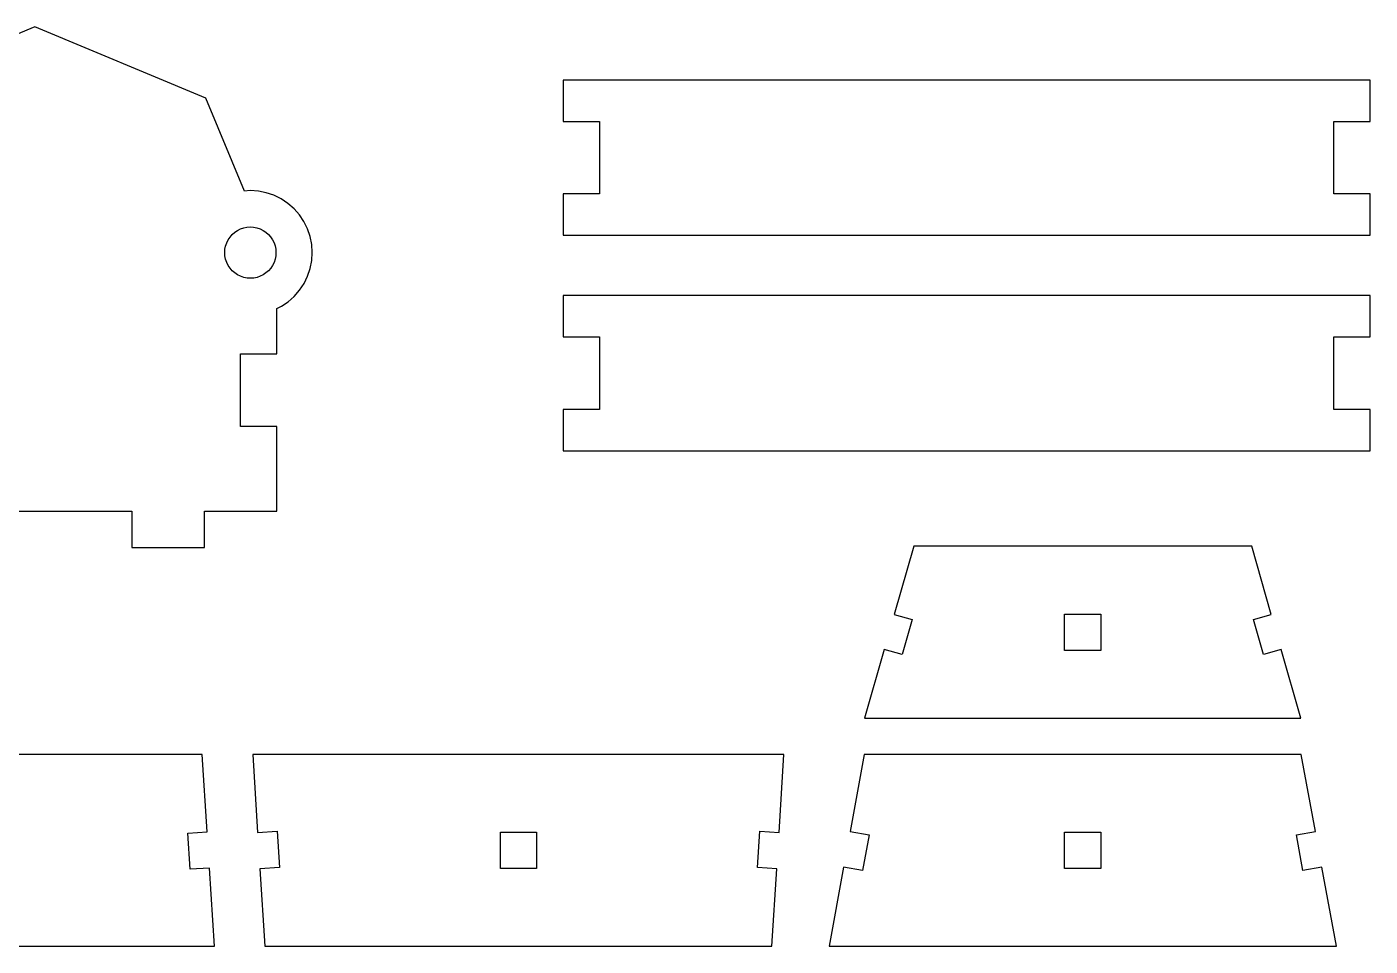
# Model space of a CAD drawing. Extents: x -216 to 216, y -215 to 215.
# Drawn here: x -8 to 103.2, y -215.4 to -139.3 of the extents above; entities that cross this region are included whole.
import ezdxf

# ---------------------------------------------------------------- set-up
doc = ezdxf.new("R2010")
doc.units = 0
doc.layers.add('LAYER_1', color=7, linetype='CONTINUOUS')

msp = doc.modelspace()

# ---------------------------------------------------------------- linework, layer by layer
at = {"layer": 'LAYER_1', "color": 5}
for points, knots in [([(12.6654, -166.3695), (12.6654, -166.3695), (9.6654, -166.3695), (9.6654, -166.3695), (9.6654, -166.3695), (9.6654, -166.3695), (9.6654, -172.3695), (9.6654, -172.3695), (9.6654, -172.3695), (9.6654, -172.3695), (12.6654, -172.3695), (12.6654, -172.3695), (12.6654, -172.3695), (12.6654, -172.3695), (12.6654, -179.3909), (12.6654, -179.3909), (12.6654, -179.3909), (12.6654, -179.3909), (6.6653, -179.3909), (6.6653, -179.3909), (6.6653, -179.3909), (6.6653, -179.3909), (6.6653, -182.3909), (6.6653, -182.3909), (6.6653, -182.3909), (6.6653, -182.3909), (0.6653, -182.3909), (0.6653, -182.3909), (0.6653, -182.3909), (0.6653, -182.3909), (0.6653, -179.3909), (0.6653, -179.3909), (0.6653, -179.3909), (0.6653, -179.3909), (-15.42, -179.3909), (-15.42, -179.3909), (-15.42, -179.3909), (-15.42, -179.3909), (-15.42, -182.3909), (-15.42, -182.3909), (-15.42, -182.3909), (-15.42, -182.3909), (-21.4197, -182.3909), (-21.4197, -182.3909), (-21.4197, -182.3909), (-21.4197, -182.3909), (-21.4197, -179.3909), (-21.4197, -179.3909), (-21.4197, -179.3909), (-21.4197, -179.3909), (-27.4197, -179.3909), (-27.4197, -179.3909), (-27.4197, -179.3909), (-27.4197, -179.3909), (-27.4197, -172.3695), (-27.4197, -172.3695), (-27.4197, -172.3695), (-27.4197, -172.3695), (-24.4197, -172.3695), (-24.4197, -172.3695), (-24.4197, -172.3695), (-24.4197, -172.3695), (-24.4197, -166.3695), (-24.4197, -166.3695), (-24.4197, -166.3695), (-24.4197, -166.3695), (-27.4197, -166.3695), (-27.4197, -166.3695), (-27.4197, -166.3695), (-27.4197, -166.3695), (-27.4197, -159.3481), (-27.4197, -159.3481), (-27.4197, -159.3481), (-27.4197, -159.3481), (-21.5301, -145.1954), (-21.5301, -145.1954), (-21.5301, -145.1954), (-21.5301, -145.1954), (-7.3773, -139.3058), (-7.3773, -139.3058), (-7.3773, -139.3058), (-7.3773, -139.3058), (6.7754, -145.1954), (6.7754, -145.1954), (6.7754, -145.1954), (6.7754, -145.1954), (9.9783, -152.8912), (9.9783, -152.8912), (9.9783, -152.8912), (9.9783, -152.8912), (10.4651, -152.8588), (10.4651, -152.8588), (10.4651, -152.8588), (10.4651, -152.8588), (11.1347, -152.9015), (11.1347, -152.9015), (11.1347, -152.9015), (11.1347, -152.9015), (11.7926, -153.0313), (11.7926, -153.0313), (11.7926, -153.0313), (11.7926, -153.0313), (12.4283, -153.2458), (12.4283, -153.2458), (12.4283, -153.2458), (12.4283, -153.2458), (13.0302, -153.5414), (13.0302, -153.5414), (13.0302, -153.5414), (13.0302, -153.5414), (13.5886, -153.9132), (13.5886, -153.9132), (13.5886, -153.9132), (13.5886, -153.9132), (14.0938, -154.3546), (14.0938, -154.3546), (14.0938, -154.3546), (14.0938, -154.3546), (14.5369, -154.858), (14.5369, -154.858), (14.5369, -154.858), (14.5369, -154.858), (14.9105, -155.4154), (14.9105, -155.4154), (14.9105, -155.4154), (14.9105, -155.4154), (15.2078, -156.0161), (15.2078, -156.0161), (15.2078, -156.0161), (15.2078, -156.0161), (15.4245, -156.6511), (15.4245, -156.6511), (15.4245, -156.6511), (15.4245, -156.6511), (15.5564, -157.3087), (15.5564, -157.3087), (15.5564, -157.3087), (15.5564, -157.3087), (15.6015, -157.9779), (15.6015, -157.9779), (15.6015, -157.9779), (15.6015, -157.9779), (15.5589, -158.6472), (15.5589, -158.6472), (15.5589, -158.6472), (15.5589, -158.6472), (15.429, -159.3054), (15.429, -159.3054), (15.429, -159.3054), (15.429, -159.3054), (15.2146, -159.9408), (15.2146, -159.9408), (15.2146, -159.9408), (15.2146, -159.9408), (14.9189, -160.543), (14.9189, -160.543), (14.9189, -160.543), (14.9189, -160.543), (14.5471, -161.1011), (14.5471, -161.1011), (14.5471, -161.1011), (14.5471, -161.1011), (14.1058, -161.6063), (14.1058, -161.6063), (14.1058, -161.6063), (14.1058, -161.6063), (13.602, -162.0494), (13.602, -162.0494), (13.602, -162.0494), (13.602, -162.0494), (13.045, -162.4229), (13.045, -162.4229), (13.045, -162.4229), (13.045, -162.4229), (12.6654, -162.611), (12.6654, -162.611), (12.6654, -162.611), (12.6654, -162.611), (12.6654, -166.3695), (12.6654, -166.3695)], [0, 0, 0, 0, 0.02173913, 0.02173913, 0.02173913, 0.02173913, 0.04347826, 0.04347826, 0.04347826, 0.04347826, 0.06521739, 0.06521739, 0.06521739, 0.06521739, 0.08695652, 0.08695652, 0.08695652, 0.08695652, 0.10869565, 0.10869565, 0.10869565, 0.10869565, 0.13043478, 0.13043478, 0.13043478, 0.13043478, 0.15217391, 0.15217391, 0.15217391, 0.15217391, 0.17391304, 0.17391304, 0.17391304, 0.17391304, 0.19565217, 0.19565217, 0.19565217, 0.19565217, 0.2173913, 0.2173913, 0.2173913, 0.2173913, 0.23913043, 0.23913043, 0.23913043, 0.23913043, 0.26086957, 0.26086957, 0.26086957, 0.26086957, 0.2826087, 0.2826087, 0.2826087, 0.2826087, 0.30434783, 0.30434783, 0.30434783, 0.30434783, 0.32608696, 0.32608696, 0.32608696, 0.32608696, 0.34782609, 0.34782609, 0.34782609, 0.34782609, 0.36956522, 0.36956522, 0.36956522, 0.36956522, 0.39130435, 0.39130435, 0.39130435, 0.39130435, 0.41304348, 0.41304348, 0.41304348, 0.41304348, 0.43478261, 0.43478261, 0.43478261, 0.43478261, 0.45652174, 0.45652174, 0.45652174, 0.45652174, 0.47826087, 0.47826087, 0.47826087, 0.47826087, 0.5, 0.5, 0.5, 0.5, 0.52173913, 0.52173913, 0.52173913, 0.52173913, 0.54347826, 0.54347826, 0.54347826, 0.54347826, 0.56521739, 0.56521739, 0.56521739, 0.56521739, 0.58695652, 0.58695652, 0.58695652, 0.58695652, 0.60869565, 0.60869565, 0.60869565, 0.60869565, 0.63043478, 0.63043478, 0.63043478, 0.63043478, 0.65217391, 0.65217391, 0.65217391, 0.65217391, 0.67391304, 0.67391304, 0.67391304, 0.67391304, 0.69565217, 0.69565217, 0.69565217, 0.69565217, 0.7173913, 0.7173913, 0.7173913, 0.7173913, 0.73913043, 0.73913043, 0.73913043, 0.73913043, 0.76086957, 0.76086957, 0.76086957, 0.76086957, 0.7826087, 0.7826087, 0.7826087, 0.7826087, 0.80434783, 0.80434783, 0.80434783, 0.80434783, 0.82608696, 0.82608696, 0.82608696, 0.82608696, 0.84782609, 0.84782609, 0.84782609, 0.84782609, 0.86956522, 0.86956522, 0.86956522, 0.86956522, 0.89130435, 0.89130435, 0.89130435, 0.89130435, 0.91304348, 0.91304348, 0.91304348, 0.91304348, 0.93478261, 0.93478261, 0.93478261, 0.93478261, 0.95652174, 0.95652174, 0.95652174, 0.95652174, 1, 1, 1, 1]), ([(103.1843, -143.7046), (103.1843, -143.7046), (103.1843, -147.1265), (103.1843, -147.1265), (103.1843, -147.1265), (103.1843, -147.1265), (100.1843, -147.1265), (100.1843, -147.1265), (100.1843, -147.1265), (100.1843, -147.1265), (100.1843, -153.1265), (100.1843, -153.1265), (100.1843, -153.1265), (100.1843, -153.1265), (103.1843, -153.1265), (103.1843, -153.1265), (103.1843, -153.1265), (103.1843, -153.1265), (103.1843, -156.5488), (103.1843, -156.5488), (103.1843, -156.5488), (103.1843, -156.5488), (36.3735, -156.5488), (36.3735, -156.5488), (36.3735, -156.5488), (36.3735, -156.5488), (36.3735, -153.1265), (36.3735, -153.1265), (36.3735, -153.1265), (36.3735, -153.1265), (39.3735, -153.1265), (39.3735, -153.1265), (39.3735, -153.1265), (39.3735, -153.1265), (39.3735, -147.1265), (39.3735, -147.1265), (39.3735, -147.1265), (39.3735, -147.1265), (36.3735, -147.1265), (36.3735, -147.1265), (36.3735, -147.1265), (36.3735, -147.1265), (36.3735, -143.7046), (36.3735, -143.7046), (36.3735, -143.7046), (36.3735, -143.7046), (103.1843, -143.7046), (103.1843, -143.7046)], [0, 0, 0, 0, 0.07692308, 0.07692308, 0.07692308, 0.07692308, 0.15384615, 0.15384615, 0.15384615, 0.15384615, 0.23076923, 0.23076923, 0.23076923, 0.23076923, 0.30769231, 0.30769231, 0.30769231, 0.30769231, 0.38461538, 0.38461538, 0.38461538, 0.38461538, 0.46153846, 0.46153846, 0.46153846, 0.46153846, 0.53846154, 0.53846154, 0.53846154, 0.53846154, 0.61538462, 0.61538462, 0.61538462, 0.61538462, 0.69230769, 0.69230769, 0.69230769, 0.69230769, 0.76923077, 0.76923077, 0.76923077, 0.76923077, 0.84615385, 0.84615385, 0.84615385, 0.84615385, 1, 1, 1, 1]), ([(10.1935, -155.8839), (10.1935, -155.8839), (9.9215, -155.9382), (9.9215, -155.9382), (9.9215, -155.9382), (9.9215, -155.9382), (9.6587, -156.0278), (9.6587, -156.0278), (9.6587, -156.0278), (9.6587, -156.0278), (9.4099, -156.1509), (9.4099, -156.1509), (9.4099, -156.1509), (9.4099, -156.1509), (9.1796, -156.3054), (9.1796, -156.3054), (9.1796, -156.3054), (9.1796, -156.3054), (8.9714, -156.4889), (8.9714, -156.4889), (8.9714, -156.4889), (8.9714, -156.4889), (8.7887, -156.6977), (8.7887, -156.6977), (8.7887, -156.6977), (8.7887, -156.6977), (8.6349, -156.9288), (8.6349, -156.9288), (8.6349, -156.9288), (8.6349, -156.9288), (8.5125, -157.1778), (8.5125, -157.1778), (8.5125, -157.1778), (8.5125, -157.1778), (8.4239, -157.4407), (8.4239, -157.4407), (8.4239, -157.4407), (8.4239, -157.4407), (8.3703, -157.713), (8.3703, -157.713), (8.3703, -157.713), (8.3703, -157.713), (8.3523, -157.9899), (8.3523, -157.9899), (8.3523, -157.9899), (8.3523, -157.9899), (8.371, -158.2669), (8.371, -158.2669), (8.371, -158.2669), (8.371, -158.2669), (8.4257, -158.5389), (8.4257, -158.5389), (8.4257, -158.5389), (8.4257, -158.5389), (8.5153, -158.8013), (8.5153, -158.8013), (8.5153, -158.8013), (8.5153, -158.8013), (8.6384, -159.05), (8.6384, -159.05), (8.6384, -159.05), (8.6384, -159.05), (8.7929, -159.2808), (8.7929, -159.2808), (8.7929, -159.2808), (8.7929, -159.2808), (8.9764, -159.4889), (8.9764, -159.4889), (8.9764, -159.4889), (8.9764, -159.4889), (9.1852, -159.6716), (9.1852, -159.6716), (9.1852, -159.6716), (9.1852, -159.6716), (9.4163, -159.8254), (9.4163, -159.8254), (9.4163, -159.8254), (9.4163, -159.8254), (9.6654, -159.9475), (9.6654, -159.9475), (9.6654, -159.9475), (9.6654, -159.9475), (9.9282, -160.0364), (9.9282, -160.0364), (9.9282, -160.0364), (9.9282, -160.0364), (10.2005, -160.09), (10.2005, -160.09), (10.2005, -160.09), (10.2005, -160.09), (10.4775, -160.1077), (10.4775, -160.1077), (10.4775, -160.1077), (10.4775, -160.1077), (10.754, -160.089), (10.754, -160.089), (10.754, -160.089), (10.754, -160.089), (11.026, -160.0346), (11.026, -160.0346), (11.026, -160.0346), (11.026, -160.0346), (11.2888, -159.945), (11.2888, -159.945), (11.2888, -159.945), (11.2888, -159.945), (11.5375, -159.8219), (11.5375, -159.8219), (11.5375, -159.8219), (11.5375, -159.8219), (11.7679, -159.6674), (11.7679, -159.6674), (11.7679, -159.6674), (11.7679, -159.6674), (11.9764, -159.484), (11.9764, -159.484), (11.9764, -159.484), (11.9764, -159.484), (12.1588, -159.2751), (12.1588, -159.2751), (12.1588, -159.2751), (12.1588, -159.2751), (12.3126, -159.044), (12.3126, -159.044), (12.3126, -159.044), (12.3126, -159.044), (12.435, -158.795), (12.435, -158.795), (12.435, -158.795), (12.435, -158.795), (12.5236, -158.5322), (12.5236, -158.5322), (12.5236, -158.5322), (12.5236, -158.5322), (12.5775, -158.2598), (12.5775, -158.2598), (12.5775, -158.2598), (12.5775, -158.2598), (12.5952, -157.9829), (12.5952, -157.9829), (12.5952, -157.9829), (12.5952, -157.9829), (12.5765, -157.706), (12.5765, -157.706), (12.5765, -157.706), (12.5765, -157.706), (12.5218, -157.434), (12.5218, -157.434), (12.5218, -157.434), (12.5218, -157.434), (12.4322, -157.1715), (12.4322, -157.1715), (12.4322, -157.1715), (12.4322, -157.1715), (12.3091, -156.9228), (12.3091, -156.9228), (12.3091, -156.9228), (12.3091, -156.9228), (12.1546, -156.6924), (12.1546, -156.6924), (12.1546, -156.6924), (12.1546, -156.6924), (11.9715, -156.4839), (11.9715, -156.4839), (11.9715, -156.4839), (11.9715, -156.4839), (11.7623, -156.3012), (11.7623, -156.3012), (11.7623, -156.3012), (11.7623, -156.3012), (11.5316, -156.1474), (11.5316, -156.1474), (11.5316, -156.1474), (11.5316, -156.1474), (11.2825, -156.0253), (11.2825, -156.0253), (11.2825, -156.0253), (11.2825, -156.0253), (11.0193, -155.9364), (11.0193, -155.9364), (11.0193, -155.9364), (11.0193, -155.9364), (10.7473, -155.8828), (10.7473, -155.8828), (10.7473, -155.8828), (10.7473, -155.8828), (10.4704, -155.8652), (10.4704, -155.8652), (10.4704, -155.8652), (10.4704, -155.8652), (10.1935, -155.8839), (10.1935, -155.8839)], [0, 0, 0, 0, 0.02040816, 0.02040816, 0.02040816, 0.02040816, 0.04081633, 0.04081633, 0.04081633, 0.04081633, 0.06122449, 0.06122449, 0.06122449, 0.06122449, 0.08163265, 0.08163265, 0.08163265, 0.08163265, 0.10204082, 0.10204082, 0.10204082, 0.10204082, 0.12244898, 0.12244898, 0.12244898, 0.12244898, 0.14285714, 0.14285714, 0.14285714, 0.14285714, 0.16326531, 0.16326531, 0.16326531, 0.16326531, 0.18367347, 0.18367347, 0.18367347, 0.18367347, 0.20408163, 0.20408163, 0.20408163, 0.20408163, 0.2244898, 0.2244898, 0.2244898, 0.2244898, 0.24489796, 0.24489796, 0.24489796, 0.24489796, 0.26530612, 0.26530612, 0.26530612, 0.26530612, 0.28571429, 0.28571429, 0.28571429, 0.28571429, 0.30612245, 0.30612245, 0.30612245, 0.30612245, 0.32653061, 0.32653061, 0.32653061, 0.32653061, 0.34693878, 0.34693878, 0.34693878, 0.34693878, 0.36734694, 0.36734694, 0.36734694, 0.36734694, 0.3877551, 0.3877551, 0.3877551, 0.3877551, 0.40816327, 0.40816327, 0.40816327, 0.40816327, 0.42857143, 0.42857143, 0.42857143, 0.42857143, 0.44897959, 0.44897959, 0.44897959, 0.44897959, 0.46938776, 0.46938776, 0.46938776, 0.46938776, 0.48979592, 0.48979592, 0.48979592, 0.48979592, 0.51020408, 0.51020408, 0.51020408, 0.51020408, 0.53061224, 0.53061224, 0.53061224, 0.53061224, 0.55102041, 0.55102041, 0.55102041, 0.55102041, 0.57142857, 0.57142857, 0.57142857, 0.57142857, 0.59183673, 0.59183673, 0.59183673, 0.59183673, 0.6122449, 0.6122449, 0.6122449, 0.6122449, 0.63265306, 0.63265306, 0.63265306, 0.63265306, 0.65306122, 0.65306122, 0.65306122, 0.65306122, 0.67346939, 0.67346939, 0.67346939, 0.67346939, 0.69387755, 0.69387755, 0.69387755, 0.69387755, 0.71428571, 0.71428571, 0.71428571, 0.71428571, 0.73469388, 0.73469388, 0.73469388, 0.73469388, 0.75510204, 0.75510204, 0.75510204, 0.75510204, 0.7755102, 0.7755102, 0.7755102, 0.7755102, 0.79591837, 0.79591837, 0.79591837, 0.79591837, 0.81632653, 0.81632653, 0.81632653, 0.81632653, 0.83673469, 0.83673469, 0.83673469, 0.83673469, 0.85714286, 0.85714286, 0.85714286, 0.85714286, 0.87755102, 0.87755102, 0.87755102, 0.87755102, 0.89795918, 0.89795918, 0.89795918, 0.89795918, 0.91836735, 0.91836735, 0.91836735, 0.91836735, 0.93877551, 0.93877551, 0.93877551, 0.93877551, 0.95918367, 0.95918367, 0.95918367, 0.95918367, 1, 1, 1, 1]), ([(103.1843, -161.5488), (103.1843, -161.5488), (103.1843, -164.9707), (103.1843, -164.9707), (103.1843, -164.9707), (103.1843, -164.9707), (100.1843, -164.9707), (100.1843, -164.9707), (100.1843, -164.9707), (100.1843, -164.9707), (100.1843, -170.9708), (100.1843, -170.9708), (100.1843, -170.9708), (100.1843, -170.9708), (103.1843, -170.9708), (103.1843, -170.9708), (103.1843, -170.9708), (103.1843, -170.9708), (103.1843, -174.3927), (103.1843, -174.3927), (103.1843, -174.3927), (103.1843, -174.3927), (36.3735, -174.3927), (36.3735, -174.3927), (36.3735, -174.3927), (36.3735, -174.3927), (36.3735, -170.9708), (36.3735, -170.9708), (36.3735, -170.9708), (36.3735, -170.9708), (39.3735, -170.9708), (39.3735, -170.9708), (39.3735, -170.9708), (39.3735, -170.9708), (39.3735, -164.9707), (39.3735, -164.9707), (39.3735, -164.9707), (39.3735, -164.9707), (36.3735, -164.9707), (36.3735, -164.9707), (36.3735, -164.9707), (36.3735, -164.9707), (36.3735, -161.5488), (36.3735, -161.5488), (36.3735, -161.5488), (36.3735, -161.5488), (103.1843, -161.5488), (103.1843, -161.5488)], [0, 0, 0, 0, 0.07692308, 0.07692308, 0.07692308, 0.07692308, 0.15384615, 0.15384615, 0.15384615, 0.15384615, 0.23076923, 0.23076923, 0.23076923, 0.23076923, 0.30769231, 0.30769231, 0.30769231, 0.30769231, 0.38461538, 0.38461538, 0.38461538, 0.38461538, 0.46153846, 0.46153846, 0.46153846, 0.46153846, 0.53846154, 0.53846154, 0.53846154, 0.53846154, 0.61538462, 0.61538462, 0.61538462, 0.61538462, 0.69230769, 0.69230769, 0.69230769, 0.69230769, 0.76923077, 0.76923077, 0.76923077, 0.76923077, 0.84615385, 0.84615385, 0.84615385, 0.84615385, 1, 1, 1, 1]), ([(65.3958, -182.2935), (65.3958, -182.2935), (93.3774, -182.2935), (93.3774, -182.2935), (93.3774, -182.2935), (93.3774, -182.2935), (94.9956, -187.9362), (94.9956, -187.9362), (94.9956, -187.9362), (94.9956, -187.9362), (93.5171, -188.3602), (93.5171, -188.3602), (93.5171, -188.3602), (93.5171, -188.3602), (94.344, -191.2442), (94.344, -191.2442), (94.344, -191.2442), (94.344, -191.2442), (95.8225, -190.8201), (95.8225, -190.8201), (95.8225, -190.8201), (95.8225, -190.8201), (97.4573, -196.5207), (97.4573, -196.5207), (97.4573, -196.5207), (97.4573, -196.5207), (61.3159, -196.5207), (61.3159, -196.5207), (61.3159, -196.5207), (61.3159, -196.5207), (62.9507, -190.8201), (62.9507, -190.8201), (62.9507, -190.8201), (62.9507, -190.8201), (64.4292, -191.2442), (64.4292, -191.2442), (64.4292, -191.2442), (64.4292, -191.2442), (65.2561, -188.3602), (65.2561, -188.3602), (65.2561, -188.3602), (65.2561, -188.3602), (63.7776, -187.9362), (63.7776, -187.9362), (63.7776, -187.9362), (63.7776, -187.9362), (65.3958, -182.2935), (65.3958, -182.2935)], [0, 0, 0, 0, 0.07692308, 0.07692308, 0.07692308, 0.07692308, 0.15384615, 0.15384615, 0.15384615, 0.15384615, 0.23076923, 0.23076923, 0.23076923, 0.23076923, 0.30769231, 0.30769231, 0.30769231, 0.30769231, 0.38461538, 0.38461538, 0.38461538, 0.38461538, 0.46153846, 0.46153846, 0.46153846, 0.46153846, 0.53846154, 0.53846154, 0.53846154, 0.53846154, 0.61538462, 0.61538462, 0.61538462, 0.61538462, 0.69230769, 0.69230769, 0.69230769, 0.69230769, 0.76923077, 0.76923077, 0.76923077, 0.76923077, 0.84615385, 0.84615385, 0.84615385, 0.84615385, 1, 1, 1, 1]), ([(77.8866, -187.9069), (77.8866, -187.9069), (77.8866, -190.9069), (77.8866, -190.9069), (77.8866, -190.9069), (77.8866, -190.9069), (80.8866, -190.9069), (80.8866, -190.9069), (80.8866, -190.9069), (80.8866, -190.9069), (80.8866, -187.9069), (80.8866, -187.9069), (80.8866, -187.9069), (80.8866, -187.9069), (77.8866, -187.9069), (77.8866, -187.9069)], [0, 0, 0, 0, 0.2, 0.2, 0.2, 0.2, 0.4, 0.4, 0.4, 0.4, 0.6, 0.6, 0.6, 0.6, 1, 1, 1, 1]), ([(6.4918, -199.5207), (6.4918, -199.5207), (6.8964, -205.9307), (6.8964, -205.9307), (6.8964, -205.9307), (6.8964, -205.9307), (5.3026, -206.0316), (5.3026, -206.0316), (5.3026, -206.0316), (5.3026, -206.0316), (5.4916, -209.0256), (5.4916, -209.0256), (5.4916, -209.0256), (5.4916, -209.0256), (7.0851, -208.9251), (7.0851, -208.9251), (7.0851, -208.9251), (7.0851, -208.9251), (7.4926, -215.3812), (7.4926, -215.3812), (7.4926, -215.3812), (7.4926, -215.3812), (-36.4935, -215.3812), (-36.4935, -215.3812), (-36.4935, -215.3812), (-36.4935, -215.3812), (-36.0857, -208.9233), (-36.0857, -208.9233), (-36.0857, -208.9233), (-36.0857, -208.9233), (-34.4686, -209.0256), (-34.4686, -209.0256), (-34.4686, -209.0256), (-34.4686, -209.0256), (-34.2798, -206.0316), (-34.2798, -206.0316), (-34.2798, -206.0316), (-34.2798, -206.0316), (-35.897, -205.9293), (-35.897, -205.9293), (-35.897, -205.9293), (-35.897, -205.9293), (-35.4923, -199.5207), (-35.4923, -199.5207), (-35.4923, -199.5207), (-35.4923, -199.5207), (6.4918, -199.5207), (6.4918, -199.5207)], [0, 0, 0, 0, 0.07692308, 0.07692308, 0.07692308, 0.07692308, 0.15384615, 0.15384615, 0.15384615, 0.15384615, 0.23076923, 0.23076923, 0.23076923, 0.23076923, 0.30769231, 0.30769231, 0.30769231, 0.30769231, 0.38461538, 0.38461538, 0.38461538, 0.38461538, 0.46153846, 0.46153846, 0.46153846, 0.46153846, 0.53846154, 0.53846154, 0.53846154, 0.53846154, 0.61538462, 0.61538462, 0.61538462, 0.61538462, 0.69230769, 0.69230769, 0.69230769, 0.69230769, 0.76923077, 0.76923077, 0.76923077, 0.76923077, 0.84615385, 0.84615385, 0.84615385, 0.84615385, 1, 1, 1, 1]), ([(54.2466, -205.9772), (54.2466, -205.9772), (52.6527, -205.8763), (52.6527, -205.8763), (52.6527, -205.8763), (52.6527, -205.8763), (52.464, -208.8707), (52.464, -208.8707), (52.464, -208.8707), (52.464, -208.8707), (54.0575, -208.9713), (54.0575, -208.9713), (54.0575, -208.9713), (54.0575, -208.9713), (53.6532, -215.3812), (53.6532, -215.3812), (53.6532, -215.3812), (53.6532, -215.3812), (11.6688, -215.3812), (11.6688, -215.3812), (11.6688, -215.3812), (11.6688, -215.3812), (11.2645, -208.9727), (11.2645, -208.9727), (11.2645, -208.9727), (11.2645, -208.9727), (12.8816, -208.8707), (12.8816, -208.8707), (12.8816, -208.8707), (12.8816, -208.8707), (12.6925, -205.8763), (12.6925, -205.8763), (12.6925, -205.8763), (12.6925, -205.8763), (11.0754, -205.9787), (11.0754, -205.9787), (11.0754, -205.9787), (11.0754, -205.9787), (10.668, -199.5207), (10.668, -199.5207), (10.668, -199.5207), (10.668, -199.5207), (54.6541, -199.5207), (54.6541, -199.5207), (54.6541, -199.5207), (54.6541, -199.5207), (54.2466, -205.9772), (54.2466, -205.9772)], [0, 0, 0, 0, 0.07692308, 0.07692308, 0.07692308, 0.07692308, 0.15384615, 0.15384615, 0.15384615, 0.15384615, 0.23076923, 0.23076923, 0.23076923, 0.23076923, 0.30769231, 0.30769231, 0.30769231, 0.30769231, 0.38461538, 0.38461538, 0.38461538, 0.38461538, 0.46153846, 0.46153846, 0.46153846, 0.46153846, 0.53846154, 0.53846154, 0.53846154, 0.53846154, 0.61538462, 0.61538462, 0.61538462, 0.61538462, 0.69230769, 0.69230769, 0.69230769, 0.69230769, 0.76923077, 0.76923077, 0.76923077, 0.76923077, 0.84615385, 0.84615385, 0.84615385, 0.84615385, 1, 1, 1, 1]), ([(100.3906, -215.3812), (100.3906, -215.3812), (58.3826, -215.3812), (58.3826, -215.3812), (58.3826, -215.3812), (58.3826, -215.3812), (59.5834, -208.8365), (59.5834, -208.8365), (59.5834, -208.8365), (59.5834, -208.8365), (61.154, -209.1247), (61.154, -209.1247), (61.154, -209.1247), (61.154, -209.1247), (61.6955, -206.1741), (61.6955, -206.1741), (61.6955, -206.1741), (61.6955, -206.1741), (60.1246, -205.8859), (60.1246, -205.8859), (60.1246, -205.8859), (60.1246, -205.8859), (61.2923, -199.5207), (61.2923, -199.5207), (61.2923, -199.5207), (61.2923, -199.5207), (97.4809, -199.5207), (97.4809, -199.5207), (97.4809, -199.5207), (97.4809, -199.5207), (98.6486, -205.8859), (98.6486, -205.8859), (98.6486, -205.8859), (98.6486, -205.8859), (97.0777, -206.1741), (97.0777, -206.1741), (97.0777, -206.1741), (97.0777, -206.1741), (97.6192, -209.1247), (97.6192, -209.1247), (97.6192, -209.1247), (97.6192, -209.1247), (99.1898, -208.8365), (99.1898, -208.8365), (99.1898, -208.8365), (99.1898, -208.8365), (100.3906, -215.3812), (100.3906, -215.3812)], [0, 0, 0, 0, 0.07692308, 0.07692308, 0.07692308, 0.07692308, 0.15384615, 0.15384615, 0.15384615, 0.15384615, 0.23076923, 0.23076923, 0.23076923, 0.23076923, 0.30769231, 0.30769231, 0.30769231, 0.30769231, 0.38461538, 0.38461538, 0.38461538, 0.38461538, 0.46153846, 0.46153846, 0.46153846, 0.46153846, 0.53846154, 0.53846154, 0.53846154, 0.53846154, 0.61538462, 0.61538462, 0.61538462, 0.61538462, 0.69230769, 0.69230769, 0.69230769, 0.69230769, 0.76923077, 0.76923077, 0.76923077, 0.76923077, 0.84615385, 0.84615385, 0.84615385, 0.84615385, 1, 1, 1, 1]), ([(31.1728, -205.9511), (31.1728, -205.9511), (31.1728, -208.9512), (31.1728, -208.9512), (31.1728, -208.9512), (31.1728, -208.9512), (34.1728, -208.9512), (34.1728, -208.9512), (34.1728, -208.9512), (34.1728, -208.9512), (34.1728, -205.9511), (34.1728, -205.9511), (34.1728, -205.9511), (34.1728, -205.9511), (31.1728, -205.9511), (31.1728, -205.9511)], [0, 0, 0, 0, 0.2, 0.2, 0.2, 0.2, 0.4, 0.4, 0.4, 0.4, 0.6, 0.6, 0.6, 0.6, 1, 1, 1, 1]), ([(80.8866, -205.9511), (80.8866, -205.9511), (77.8866, -205.9511), (77.8866, -205.9511), (77.8866, -205.9511), (77.8866, -205.9511), (77.8866, -208.9512), (77.8866, -208.9512), (77.8866, -208.9512), (77.8866, -208.9512), (80.8866, -208.9512), (80.8866, -208.9512), (80.8866, -208.9512), (80.8866, -208.9512), (80.8866, -205.9511), (80.8866, -205.9511)], [0, 0, 0, 0, 0.2, 0.2, 0.2, 0.2, 0.4, 0.4, 0.4, 0.4, 0.6, 0.6, 0.6, 0.6, 1, 1, 1, 1])]:
    msp.add_open_spline(points, degree=3, knots=knots, dxfattribs=at)

doc.saveas('drawing.dxf')
